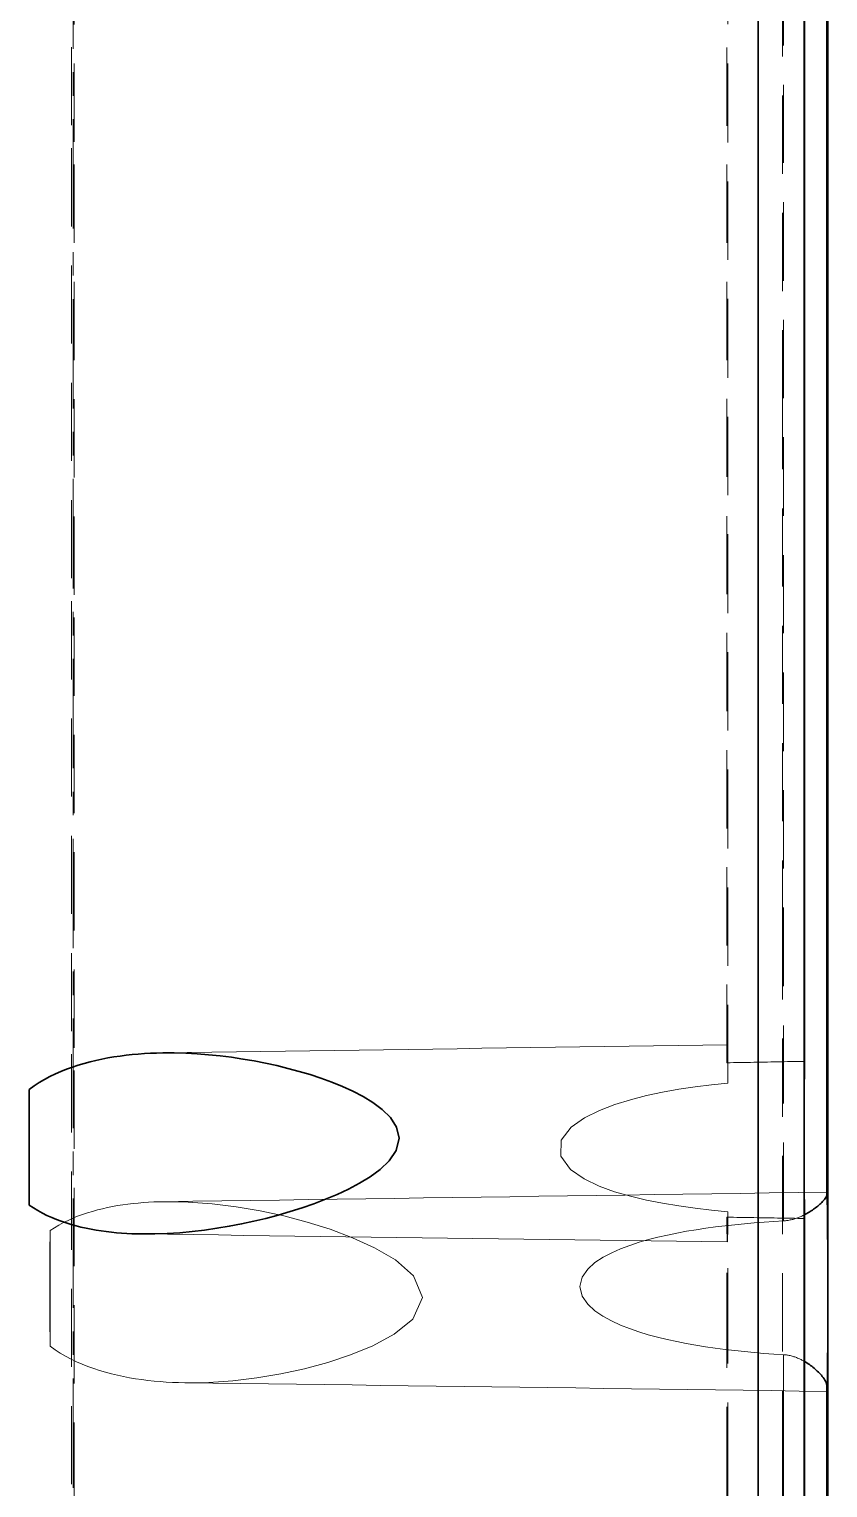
# Model space of a CAD drawing. Header units: millimetres. Extents: x 10 to 410, y 10 to 287.
# Drawn here: x 208.72 to 213.83, y 217.6 to 226.93 of the extents above; entities that cross this region are included whole.
import ezdxf

# ---------------------------------------------------------------- set-up
doc = ezdxf.new("R2010")
doc.units = ezdxf.units.MM
doc.linetypes.add('CENTER', pattern=[1.15, 0.7, -0.15, 0.15, -0.15])
doc.linetypes.add('DASHED', pattern=[0.75, 0.5, -0.25])
for name, color, linetype, lineweight in [('CENTER', 4, 'CENTER', 13), ('HIDDEN', 8, 'DASHED', 18), ('VISIBLE', 7, 'CONTINUOUS', 35)]:
    doc.layers.add(name, color=color, linetype=linetype, lineweight=lineweight)

msp = doc.modelspace()

# ---------------------------------------------------------------- linework, layer by layer
at = {"layer": 'CENTER'}
msp.add_line((209, 190), (209, 273), dxfattribs=at)
at = {"layer": 'HIDDEN'}
for points in [[(213.5381, 194), (213.5381, 197.3889), (213.5381, 200.7779), (213.5381, 204.1668), (213.5381, 207.5558), (213.5381, 210.9447), (213.5381, 214.3337), (213.5381, 217.7226), (213.5381, 221.1116), (213.5381, 224.5005), (213.5381, 227.8895), (213.5381, 231.2784), (213.5381, 234.6674), (213.5381, 238.0563), (213.5381, 241.4453), (213.5381, 244.8342), (213.5381, 248.2232), (213.5381, 251.6121), (213.5381, 255.0011), (213.5381, 258.39), (213.5381, 261.779), (213.5381, 265.1679), (213.5381, 268.5569), (213.5381, 271.9458)], [(208.9898, 200.2466), (208.9898, 203.1426), (208.9898, 206.0386), (208.9898, 208.9346), (208.9898, 211.8306), (208.9898, 214.7267), (208.9898, 217.6227), (208.9898, 220.5187), (208.9898, 223.4147), (208.9898, 226.3107), (208.9898, 229.2067), (208.9898, 232.1027), (208.9898, 234.9987), (208.9898, 237.8947), (208.9898, 240.7907), (208.9898, 243.6868), (208.9898, 246.5828), (208.9898, 249.4788), (208.9898, 252.3748), (208.9898, 255.2708), (208.9898, 258.1668), (208.9898, 261.0628), (208.9898, 263.9588), (208.9898, 266.8548)], [(209.0055, 200.1411), (209.0055, 203.0371), (209.0055, 205.9332), (209.0055, 208.8292), (209.0055, 211.7252), (209.0055, 214.6212), (209.0055, 217.5172), (209.0055, 220.4132), (209.0055, 223.3092), (209.0055, 226.2052), (209.0055, 229.1012), (209.0055, 231.9972), (209.0055, 234.8933), (209.0055, 237.7893), (209.0055, 240.6853), (209.0055, 243.5813), (209.0055, 246.4773), (209.0055, 249.3733), (209.0055, 252.2693), (209.0055, 255.1653), (209.0055, 258.0613), (209.0055, 260.9573), (209.0055, 263.8534), (209.0055, 266.7494)], [(213.1819, 220.3176), (213.1819, 221.8151), (213.1819, 223.3126), (213.1819, 224.8101), (213.1819, 226.3076), (213.1819, 227.8052), (213.1819, 229.3027), (213.1819, 230.8002), (213.1819, 232.2977), (213.1819, 233.7952), (213.1819, 235.2927), (213.1819, 236.7902), (213.1819, 238.2877), (213.1819, 239.7853), (213.1819, 241.2828), (213.1819, 242.7803), (213.1819, 244.2778), (213.1819, 245.7753), (213.1819, 247.2728), (213.1819, 248.7703), (213.1819, 250.2678), (213.1819, 251.7654), (213.1819, 253.2629), (213.1819, 254.7604)], [(213.189, 220.1877), (213.189, 221.6923), (213.189, 223.197), (213.189, 224.7016), (213.189, 226.2063), (213.189, 227.711), (213.189, 229.2156), (213.189, 230.7203), (213.189, 232.225), (213.189, 233.7296), (213.189, 235.2343), (213.189, 236.7389), (213.189, 238.2436), (213.189, 239.7483), (213.189, 241.2529), (213.189, 242.7576), (213.189, 244.2623), (213.189, 245.7669), (213.189, 247.2716), (213.189, 248.7762), (213.189, 250.2809), (213.189, 251.7856), (213.189, 253.2902), (213.189, 254.7949)], [(213.5447, 219.3068), (213.5447, 220.8101), (213.5447, 222.3133), (213.5447, 223.8165), (213.5447, 225.3198), (213.5447, 226.823), (213.5447, 228.3262), (213.5447, 229.8295), (213.5447, 231.3327), (213.5447, 232.8359), (213.5447, 234.3392), (213.5447, 235.8424), (213.5447, 237.3456), (213.5447, 238.8489), (213.5447, 240.3521), (213.5447, 241.8554), (213.5447, 243.3586), (213.5447, 244.8618), (213.5447, 246.3651), (213.5447, 247.8683), (213.5447, 249.3715), (213.5447, 250.8748), (213.5447, 252.378), (213.5447, 253.8812)], [(209.5723, 220.3806), (209.7294, 220.3828), (209.8865, 220.3851), (210.0435, 220.3873), (210.2006, 220.3896), (210.3577, 220.3918), (210.5147, 220.3941), (210.6718, 220.3963), (210.8289, 220.3986), (210.9859, 220.4008), (211.143, 220.4031), (211.3001, 220.4054), (211.4571, 220.4076), (211.6142, 220.4099), (211.7713, 220.4121), (211.9283, 220.4144), (212.0854, 220.4166), (212.2424, 220.4189), (212.3995, 220.4211), (212.5566, 220.4234), (212.7136, 220.4256), (212.8707, 220.4279), (213.0278, 220.4301), (213.1848, 220.4324)], [(213.1848, 220.4324), (213.1842, 220.4275), (213.1839, 220.4225), (213.1837, 220.4175), (213.1836, 220.4125), (213.1834, 220.4075), (213.1833, 220.4025), (213.1832, 220.3975), (213.1831, 220.3925), (213.183, 220.3875), (213.1829, 220.3825), (213.1828, 220.3775), (213.1827, 220.3725), (213.1826, 220.3675), (213.1825, 220.3625), (213.1824, 220.3576), (213.1824, 220.3526), (213.1823, 220.3476), (213.1822, 220.3426), (213.1822, 220.3376), (213.1821, 220.3326), (213.182, 220.3276), (213.182, 220.3226), (213.1819, 220.3176)], [(213.189, 220.1877), (213.1889, 220.1983), (213.1889, 220.209), (213.1888, 220.2196), (213.1887, 220.2302), (213.1886, 220.2409), (213.1885, 220.2515), (213.1884, 220.2622), (213.1883, 220.2728), (213.1882, 220.2835), (213.1881, 220.2941), (213.188, 220.3048), (213.1879, 220.3154), (213.1877, 220.326), (213.1876, 220.3367), (213.1875, 220.3473), (213.1873, 220.358), (213.1871, 220.3686), (213.1869, 220.3793), (213.1867, 220.3899), (213.1865, 220.4005), (213.1862, 220.4112), (213.1858, 220.4218), (213.1848, 220.4324)], [(213.6787, 220.3266), (213.6571, 220.3262), (213.6355, 220.3258), (213.6139, 220.3254), (213.5923, 220.325), (213.5707, 220.3246), (213.5491, 220.3242), (213.5275, 220.3238), (213.5059, 220.3234), (213.4843, 220.3231), (213.4627, 220.3227), (213.4411, 220.3223), (213.4195, 220.3219), (213.3979, 220.3215), (213.3763, 220.3211), (213.3547, 220.3207), (213.3331, 220.3203), (213.3115, 220.3199), (213.2899, 220.3195), (213.2683, 220.3192), (213.2467, 220.3188), (213.2251, 220.3184), (213.2035, 220.318), (213.1819, 220.3176)], [(213.189, 220.1877), (213.0841, 220.1766), (212.9794, 220.1634), (212.8751, 220.1478), (212.7712, 220.1293), (212.668, 220.1075), (212.5657, 220.0816), (212.4648, 220.0507), (212.3663, 220.0132), (212.2718, 219.9664), (212.1858, 219.9056), (212.1225, 219.8222), (212.1205, 219.7194), (212.1826, 219.6353), (212.269, 219.5751), (212.3641, 219.5295), (212.4632, 219.4934), (212.5645, 219.4639), (212.6671, 219.4395), (212.7706, 219.4191), (212.8747, 219.4019), (212.9792, 219.3874), (213.084, 219.3752), (213.189, 219.365)], [(208.8517, 219.2446), (208.8795, 219.2628), (208.908, 219.2797), (208.9372, 219.2955), (208.967, 219.3101), (208.9973, 219.3236), (209.028, 219.336), (209.0592, 219.3475), (209.0906, 219.3581), (209.1224, 219.3677), (209.1544, 219.3765), (209.1866, 219.3845), (209.2189, 219.3918), (209.2515, 219.3983), (209.2841, 219.4041), (209.3169, 219.4092), (209.3498, 219.4137), (209.3827, 219.4176), (209.4158, 219.4209), (209.4488, 219.4237), (209.4819, 219.4259), (209.5151, 219.4276), (209.5482, 219.4288), (209.5814, 219.4295)], [(209.5814, 219.4295), (209.7658, 219.4321), (209.9502, 219.4348), (210.1346, 219.4374), (210.319, 219.4401), (210.5034, 219.4427), (210.6878, 219.4453), (210.8722, 219.448), (211.0566, 219.4506), (211.241, 219.4533), (211.4254, 219.4559), (211.6098, 219.4586), (211.7941, 219.4612), (211.9785, 219.4639), (212.1629, 219.4665), (212.3473, 219.4691), (212.5317, 219.4718), (212.7161, 219.4744), (212.9005, 219.4771), (213.0849, 219.4797), (213.2693, 219.4824), (213.4537, 219.485), (213.6381, 219.4876), (213.8225, 219.4903)], [(209.5814, 219.4295), (209.7358, 219.4269), (209.8899, 219.4157), (210.0432, 219.3968), (210.1954, 219.3709), (210.3464, 219.3382), (210.4958, 219.299), (210.6431, 219.2528), (210.7878, 219.1987), (210.9283, 219.1347), (211.0616, 219.0568), (211.1779, 218.9559), (211.2356, 218.8162), (211.1728, 218.6788), (211.0532, 218.5818), (210.9173, 218.5086), (210.7745, 218.4498), (210.6279, 218.4013), (210.4787, 218.3612), (210.3277, 218.3286), (210.1754, 218.3032), (210.022, 218.285), (209.8679, 218.2744), (209.7135, 218.2721)], [(213.1819, 219.3305), (213.2035, 219.3301), (213.2251, 219.3297), (213.2467, 219.3294), (213.2683, 219.329), (213.2899, 219.3286), (213.3115, 219.3282), (213.3331, 219.3279), (213.3547, 219.3275), (213.3763, 219.3271), (213.3979, 219.3268), (213.4195, 219.3264), (213.4411, 219.326), (213.4627, 219.3256), (213.4843, 219.3253), (213.5059, 219.3249), (213.5275, 219.3245), (213.5491, 219.3242), (213.5707, 219.3238), (213.5923, 219.3234), (213.6139, 219.3231), (213.6355, 219.3227), (213.6571, 219.3223), (213.6787, 219.3219)], [(213.1819, 219.3305), (213.182, 219.3236), (213.1821, 219.3167), (213.1821, 219.3099), (213.1822, 219.303), (213.1823, 219.2962), (213.1824, 219.2893), (213.1825, 219.2824), (213.1825, 219.2756), (213.1826, 219.2687), (213.1827, 219.2618), (213.1828, 219.255), (213.1829, 219.2481), (213.183, 219.2412), (213.1832, 219.2344), (213.1833, 219.2275), (213.1834, 219.2207), (213.1836, 219.2138), (213.1837, 219.2069), (213.1839, 219.2001), (213.1841, 219.1932), (213.1843, 219.1863), (213.1846, 219.1795), (213.1854, 219.1727)], [(213.1819, 199.629), (213.1819, 200.4856), (213.1819, 201.3422), (213.1819, 202.1987), (213.1819, 203.0553), (213.1819, 203.9119), (213.1819, 204.7685), (213.1819, 205.6251), (213.1819, 206.4817), (213.1819, 207.3383), (213.1819, 208.1948), (213.1819, 209.0514), (213.1819, 209.908), (213.1819, 210.7646), (213.1819, 211.6212), (213.1819, 212.4778), (213.1819, 213.3344), (213.1819, 214.1909), (213.1819, 215.0475), (213.1819, 215.9041), (213.1819, 216.7607), (213.1819, 217.6173), (213.1819, 218.4739), (213.1819, 219.3305)], [(213.1854, 219.1727), (213.1862, 219.181), (213.1866, 219.1893), (213.1868, 219.1977), (213.187, 219.2061), (213.1872, 219.2144), (213.1874, 219.2228), (213.1875, 219.2312), (213.1877, 219.2395), (213.1878, 219.2479), (213.1879, 219.2562), (213.188, 219.2646), (213.1881, 219.273), (213.1882, 219.2813), (213.1883, 219.2897), (213.1884, 219.2981), (213.1885, 219.3064), (213.1886, 219.3148), (213.1887, 219.3232), (213.1887, 219.3315), (213.1888, 219.3399), (213.1889, 219.3483), (213.189, 219.3566), (213.189, 219.365)], [(213.189, 199.5813), (213.189, 200.4414), (213.189, 201.3016), (213.189, 202.1618), (213.189, 203.0219), (213.189, 203.8821), (213.189, 204.7422), (213.189, 205.6024), (213.189, 206.4626), (213.189, 207.3227), (213.189, 208.1829), (213.189, 209.043), (213.189, 209.9032), (213.189, 210.7634), (213.189, 211.6235), (213.189, 212.4837), (213.189, 213.3439), (213.189, 214.204), (213.189, 215.0642), (213.189, 215.9243), (213.189, 216.7845), (213.189, 217.6447), (213.189, 218.5048), (213.189, 219.365)], [(213.5447, 219.3068), (213.5507, 219.3072), (213.5568, 219.3078), (213.5629, 219.3084), (213.5689, 219.3092), (213.575, 219.3102), (213.581, 219.3112), (213.587, 219.3124), (213.5929, 219.3137), (213.5989, 219.3151), (213.6048, 219.3166), (213.6107, 219.3183), (213.6165, 219.32), (213.6223, 219.3219), (213.6281, 219.3239), (213.6338, 219.3259), (213.6395, 219.3281), (213.6452, 219.3303), (213.6509, 219.3327), (213.6565, 219.3351), (213.662, 219.3376), (213.6675, 219.3402), (213.673, 219.3429), (213.6785, 219.3456)], [(208.8517, 219.2446), (208.8516, 219.2289), (208.8515, 219.2131), (208.8514, 219.1974), (208.8513, 219.1816), (208.8512, 219.1659), (208.8512, 219.1502), (208.8511, 219.1344), (208.851, 219.1187), (208.851, 219.1029), (208.8509, 219.0872), (208.8509, 219.0715), (208.8508, 219.0557), (208.8508, 219.04), (208.8507, 219.0242), (208.8507, 219.0085), (208.8507, 218.9928), (208.8507, 218.977), (208.8506, 218.9613), (208.8506, 218.9455), (208.8506, 218.9298), (208.8506, 218.9141), (208.8506, 218.8983), (208.8506, 218.8826)], [(208.8517, 218.5054), (208.8517, 218.5376), (208.8517, 218.5697), (208.8517, 218.6018), (208.8517, 218.634), (208.8517, 218.6661), (208.8517, 218.6983), (208.8517, 218.7304), (208.8517, 218.7625), (208.8517, 218.7947), (208.8517, 218.8268), (208.8517, 218.8589), (208.8517, 218.8911), (208.8517, 218.9232), (208.8517, 218.9554), (208.8517, 218.9875), (208.8517, 219.0196), (208.8517, 219.0518), (208.8517, 219.0839), (208.8517, 219.116), (208.8517, 219.1482), (208.8517, 219.1803), (208.8517, 219.2125), (208.8517, 219.2446)], [(212.2421, 218.8867), (212.2563, 218.9469), (212.2917, 218.9981), (212.3382, 219.0397), (212.3902, 219.0742), (212.4454, 219.1033), (212.5025, 219.1285), (212.5609, 219.1504), (212.6203, 219.1698), (212.6803, 219.187), (212.7408, 219.2025), (212.8017, 219.2164), (212.8628, 219.2289), (212.9242, 219.2402), (212.9858, 219.2504), (213.0476, 219.2596), (213.1094, 219.268), (213.1714, 219.2756), (213.2335, 219.2824), (213.2956, 219.2885), (213.3578, 219.294), (213.4201, 219.2988), (213.4823, 219.3031), (213.5447, 219.3068)], [(209.4413, 219.223), (209.6041, 219.2208), (209.7669, 219.2187), (209.9296, 219.2165), (210.0924, 219.2143), (210.2552, 219.2121), (210.418, 219.2099), (210.5808, 219.2077), (210.7436, 219.2055), (210.9064, 219.2033), (211.0692, 219.2012), (211.2319, 219.199), (211.3947, 219.1968), (211.5575, 219.1946), (211.7203, 219.1924), (211.8831, 219.1902), (212.0459, 219.188), (212.2087, 219.1858), (212.3715, 219.1836), (212.5343, 219.1815), (212.697, 219.1793), (212.8598, 219.1771), (213.0226, 219.1749), (213.1854, 219.1727)], [(208.8506, 218.8826), (208.8506, 218.8662), (208.8506, 218.8498), (208.8506, 218.8334), (208.8506, 218.817), (208.8506, 218.8006), (208.8507, 218.7842), (208.8507, 218.7678), (208.8507, 218.7514), (208.8508, 218.735), (208.8508, 218.7186), (208.8508, 218.7022), (208.8509, 218.6858), (208.8509, 218.6694), (208.851, 218.653), (208.851, 218.6366), (208.8511, 218.6202), (208.8512, 218.6038), (208.8513, 218.5874), (208.8513, 218.571), (208.8514, 218.5546), (208.8515, 218.5382), (208.8516, 218.5218), (208.8517, 218.5054)], [(213.5447, 218.4513), (213.4821, 218.4553), (213.4196, 218.4598), (213.3572, 218.465), (213.2948, 218.4709), (213.2325, 218.4774), (213.1703, 218.4847), (213.1082, 218.4928), (213.0462, 218.5018), (212.9843, 218.5117), (212.9226, 218.5226), (212.8611, 218.5347), (212.7999, 218.548), (212.739, 218.5628), (212.6785, 218.5791), (212.6186, 218.5973), (212.5593, 218.6177), (212.501, 218.6406), (212.4441, 218.6668), (212.3892, 218.6969), (212.3375, 218.7322), (212.2915, 218.7746), (212.2563, 218.8262), (212.2421, 218.8867)], [(209.7135, 218.2721), (209.6741, 218.2729), (209.6347, 218.2743), (209.5953, 218.2764), (209.5559, 218.2792), (209.5167, 218.2826), (209.4774, 218.2868), (209.4383, 218.2917), (209.3993, 218.2974), (209.3604, 218.3039), (209.3217, 218.3113), (209.2831, 218.3195), (209.2447, 218.3286), (209.2066, 218.3388), (209.1688, 218.3499), (209.1313, 218.3621), (209.0942, 218.3755), (209.0575, 218.39), (209.0214, 218.4057), (208.9858, 218.4228), (208.951, 218.4412), (208.9169, 218.4611), (208.8838, 218.4825), (208.8517, 218.5054)], [(213.6787, 218.4083), (213.6733, 218.4113), (213.6679, 218.4143), (213.6624, 218.4172), (213.6569, 218.42), (213.6514, 218.4226), (213.6458, 218.4252), (213.6401, 218.4277), (213.6344, 218.4301), (213.6287, 218.4324), (213.6229, 218.4346), (213.6171, 218.4367), (213.6112, 218.4386), (213.6053, 218.4405), (213.5994, 218.4422), (213.5934, 218.4437), (213.5874, 218.4452), (213.5814, 218.4465), (213.5753, 218.4477), (213.5692, 218.4487), (213.5631, 218.4496), (213.557, 218.4503), (213.5508, 218.4509), (213.5447, 218.4513)], [(213.5447, 217.1076), (213.5447, 217.166), (213.5447, 217.2244), (213.5447, 217.2829), (213.5447, 217.3413), (213.5447, 217.3997), (213.5447, 217.4581), (213.5447, 217.5165), (213.5447, 217.575), (213.5447, 217.6334), (213.5447, 217.6918), (213.5447, 217.7502), (213.5447, 217.8087), (213.5447, 217.8671), (213.5447, 217.9255), (213.5447, 217.9839), (213.5447, 218.0424), (213.5447, 218.1008), (213.5447, 218.1592), (213.5447, 218.2176), (213.5447, 218.2761), (213.5447, 218.3345), (213.5447, 218.3929), (213.5447, 218.4513)], [(209.7135, 218.2721), (209.8922, 218.2697), (210.0708, 218.2672), (210.2495, 218.2648), (210.4282, 218.2624), (210.6069, 218.26), (210.7856, 218.2576), (210.9642, 218.2552), (211.1429, 218.2528), (211.3216, 218.2504), (211.5003, 218.248), (211.6789, 218.2456), (211.8576, 218.2432), (212.0363, 218.2408), (212.215, 218.2384), (212.3937, 218.236), (212.5723, 218.2336), (212.751, 218.2312), (212.9297, 218.2288), (213.1084, 218.2264), (213.287, 218.224), (213.4657, 218.2216), (213.6444, 218.2192), (213.8231, 218.2168)]]:
    msp.add_lwpolyline(points, dxfattribs=at)
at = {"layer": 'VISIBLE'}
for points in [[(213.3816, 195.0542), (213.3816, 198.4431), (213.3816, 201.8321), (213.3816, 205.221), (213.3816, 208.61), (213.3816, 211.9989), (213.3816, 215.3879), (213.3816, 218.7768), (213.3816, 222.1658), (213.3816, 225.5547), (213.3816, 228.9437), (213.3816, 232.3326), (213.3816, 235.7216), (213.3816, 239.1105), (213.3816, 242.4995), (213.3816, 245.8884), (213.3816, 249.2774), (213.3816, 252.6663), (213.3816, 256.0552), (213.3816, 259.4442), (213.3816, 262.8331), (213.3816, 266.2221), (213.3816, 269.611), (213.3816, 273)], [(213.6764, 195.0387), (213.6764, 198.4276), (213.6764, 201.8166), (213.6764, 205.2055), (213.6764, 208.5945), (213.6764, 211.9834), (213.6764, 215.3724), (213.6764, 218.7613), (213.6764, 222.1503), (213.6764, 225.5392), (213.6764, 228.9282), (213.6764, 232.3171), (213.6764, 235.7061), (213.6764, 239.095), (213.6764, 242.484), (213.6764, 245.8729), (213.6764, 249.2619), (213.6764, 252.6508), (213.6764, 256.0398), (213.6764, 259.4287), (213.6764, 262.8177), (213.6764, 266.2066), (213.6764, 269.5956), (213.6764, 272.9845)], [(213.8283, 194.0157), (213.8283, 197.4047), (213.8283, 200.7936), (213.8283, 204.1826), (213.8283, 207.5715), (213.8283, 210.9605), (213.8283, 214.3494), (213.8283, 217.7384), (213.8283, 221.1273), (213.8283, 224.5163), (213.8283, 227.9052), (213.8283, 231.2942), (213.8283, 234.6831), (213.8283, 238.0721), (213.8283, 241.461), (213.8283, 244.85), (213.8283, 248.2389), (213.8283, 251.6279), (213.8283, 255.0168), (213.8283, 258.4058), (213.8283, 261.7947), (213.8283, 265.1837), (213.8283, 268.5726), (213.8283, 271.9615)], [(213.8283, 194.0156), (213.8283, 197.4046), (213.8283, 200.7935), (213.8283, 204.1825), (213.8283, 207.5714), (213.8283, 210.9604), (213.8283, 214.3493), (213.8283, 217.7383), (213.8283, 221.1272), (213.8283, 224.5162), (213.8283, 227.9051), (213.8283, 231.294), (213.8283, 234.683), (213.8283, 238.0719), (213.8283, 241.4609), (213.8283, 244.8498), (213.8283, 248.2388), (213.8283, 251.6277), (213.8283, 255.0167), (213.8283, 258.4056), (213.8283, 261.7946), (213.8283, 265.1835), (213.8283, 268.5725), (213.8283, 271.9614)], [(213.6787, 220.3266), (213.6787, 221.8233), (213.6787, 223.3201), (213.6787, 224.8168), (213.6787, 226.3136), (213.6787, 227.8103), (213.6787, 229.3071), (213.6787, 230.8038), (213.6787, 232.3006), (213.6787, 233.7973), (213.6787, 235.2941), (213.6787, 236.7908), (213.6787, 238.2876), (213.6787, 239.7843), (213.6787, 241.2811), (213.6787, 242.7778), (213.6787, 244.2746), (213.6787, 245.7713), (213.6787, 247.2681), (213.6787, 248.7648), (213.6787, 250.2616), (213.6787, 251.7583), (213.6787, 253.2551), (213.6787, 254.7519)], [(213.8213, 219.4728), (213.8213, 220.9602), (213.8213, 222.4477), (213.8213, 223.9351), (213.8213, 225.4226), (213.8213, 226.9101), (213.8213, 228.3975), (213.8213, 229.885), (213.8213, 231.3724), (213.8213, 232.8599), (213.8213, 234.3474), (213.8213, 235.8348), (213.8213, 237.3223), (213.8213, 238.8097), (213.8213, 240.2972), (213.8213, 241.7846), (213.8213, 243.2721), (213.8213, 244.7596), (213.8213, 246.247), (213.8213, 247.7345), (213.8213, 249.2219), (213.8213, 250.7094), (213.8213, 252.1968), (213.8213, 253.6843)], [(209.5723, 220.3806), (209.5332, 220.3797), (209.4941, 220.3782), (209.455, 220.3761), (209.416, 220.3733), (209.377, 220.3698), (209.3381, 220.3656), (209.2992, 220.3607), (209.2605, 220.355), (209.2219, 220.3484), (209.1835, 220.341), (209.1452, 220.3328), (209.1072, 220.3236), (209.0694, 220.3134), (209.0319, 220.3022), (208.9947, 220.2899), (208.9579, 220.2766), (208.9216, 220.262), (208.8858, 220.2462), (208.8505, 220.2291), (208.816, 220.2106), (208.7823, 220.1908), (208.7495, 220.1694), (208.7178, 220.1464)], [(211.0849, 219.8347), (211.069, 219.9059), (211.0291, 219.9675), (210.9766, 220.019), (210.9175, 220.0628), (210.8546, 220.1011), (210.7894, 220.135), (210.7224, 220.1656), (210.6542, 220.1932), (210.5851, 220.2184), (210.5152, 220.2415), (210.4446, 220.2625), (210.3736, 220.2817), (210.3021, 220.2992), (210.2302, 220.3149), (210.158, 220.329), (210.0854, 220.3415), (210.0126, 220.3523), (209.9396, 220.3615), (209.8664, 220.369), (209.793, 220.3747), (209.7195, 220.3786), (209.6459, 220.3806), (209.5723, 220.3806)], [(213.6787, 220.3266), (213.6785, 220.3053), (213.6783, 220.2841), (213.6781, 220.2628), (213.6779, 220.2416), (213.6778, 220.2203), (213.6776, 220.1991), (213.6775, 220.1778), (213.6774, 220.1566), (213.6773, 220.1353), (213.6772, 220.1141), (213.6771, 220.0928), (213.677, 220.0716), (213.677, 220.0503), (213.6769, 220.0291), (213.6769, 220.0078), (213.6768, 219.9866), (213.6768, 219.9653), (213.6767, 219.9441), (213.6767, 219.9228), (213.6767, 219.9016), (213.6767, 219.8803), (213.6767, 219.8591), (213.6767, 219.8378)], [(208.7178, 219.4073), (208.7178, 219.4394), (208.7178, 219.4715), (208.7178, 219.5037), (208.7178, 219.5358), (208.7178, 219.5679), (208.7178, 219.6001), (208.7178, 219.6322), (208.7178, 219.6644), (208.7178, 219.6965), (208.7178, 219.7286), (208.7178, 219.7608), (208.7178, 219.7929), (208.7178, 219.825), (208.7178, 219.8572), (208.7178, 219.8893), (208.7178, 219.9215), (208.7178, 219.9536), (208.7178, 219.9857), (208.7178, 220.0179), (208.7178, 220.05), (208.7178, 220.0821), (208.7178, 220.1143), (208.7178, 220.1464)], [(208.7178, 219.4073), (208.7181, 219.4394), (208.7182, 219.4715), (208.7184, 219.5037), (208.7185, 219.5358), (208.7187, 219.5679), (208.7187, 219.6001), (208.7188, 219.6322), (208.7189, 219.6644), (208.7189, 219.6965), (208.719, 219.7286), (208.719, 219.7608), (208.719, 219.7929), (208.7189, 219.825), (208.7189, 219.8572), (208.7189, 219.8893), (208.7188, 219.9215), (208.7187, 219.9536), (208.7186, 219.9857), (208.7185, 220.0179), (208.7184, 220.05), (208.7182, 220.0821), (208.718, 220.1143), (208.7178, 220.1464)], [(209.4413, 219.223), (209.5213, 219.2233), (209.6013, 219.2261), (209.6812, 219.2312), (209.7609, 219.2385), (209.8404, 219.2479), (209.9196, 219.2592), (209.9985, 219.2725), (210.0771, 219.2875), (210.1554, 219.3044), (210.2332, 219.323), (210.3106, 219.3435), (210.3875, 219.3657), (210.4638, 219.3899), (210.5394, 219.4162), (210.6142, 219.4447), (210.688, 219.4757), (210.7605, 219.5096), (210.8312, 219.547), (210.8995, 219.5887), (210.9639, 219.6362), (211.0217, 219.6914), (211.0665, 219.7575), (211.0849, 219.8347)], [(213.6767, 219.8378), (213.6767, 219.8154), (213.6767, 219.793), (213.6767, 219.7705), (213.6767, 219.7481), (213.6768, 219.7257), (213.6768, 219.7032), (213.6768, 219.6808), (213.6769, 219.6584), (213.6769, 219.636), (213.677, 219.6135), (213.6771, 219.5911), (213.6772, 219.5687), (213.6772, 219.5462), (213.6773, 219.5238), (213.6774, 219.5014), (213.6775, 219.4789), (213.6777, 219.4565), (213.6778, 219.4341), (213.678, 219.4117), (213.6781, 219.3892), (213.6783, 219.3668), (213.6785, 219.3444), (213.6787, 219.3219)], [(213.6785, 219.3456), (213.686, 219.3496), (213.6934, 219.3537), (213.7008, 219.3579), (213.7081, 219.3623), (213.7153, 219.3668), (213.7224, 219.3714), (213.7294, 219.3762), (213.7364, 219.381), (213.7433, 219.386), (213.7501, 219.3911), (213.7568, 219.3963), (213.7634, 219.4016), (213.7699, 219.4071), (213.7763, 219.4127), (213.7826, 219.4184), (213.7887, 219.4243), (213.7946, 219.4303), (213.8004, 219.4366), (213.8059, 219.443), (213.8111, 219.4498), (213.8157, 219.4569), (213.8194, 219.4645), (213.8213, 219.4728)], [(213.8225, 219.4903), (213.8223, 219.4896), (213.8221, 219.4888), (213.8221, 219.4881), (213.822, 219.4873), (213.8219, 219.4865), (213.8219, 219.4858), (213.8218, 219.485), (213.8218, 219.4842), (213.8217, 219.4835), (213.8217, 219.4827), (213.8217, 219.482), (213.8216, 219.4812), (213.8216, 219.4804), (213.8216, 219.4797), (213.8215, 219.4789), (213.8215, 219.4781), (213.8215, 219.4774), (213.8214, 219.4766), (213.8214, 219.4758), (213.8214, 219.4751), (213.8214, 219.4743), (213.8213, 219.4735), (213.8213, 219.4728)], [(213.8231, 218.2168), (213.8252, 218.2721), (213.8259, 218.3275), (213.8265, 218.3828), (213.8269, 218.4382), (213.8272, 218.4936), (213.8275, 218.549), (213.8277, 218.6043), (213.8278, 218.6597), (213.8279, 218.7151), (213.828, 218.7705), (213.828, 218.8259), (213.828, 218.8812), (213.8279, 218.9366), (213.8278, 218.992), (213.8276, 219.0474), (213.8275, 219.1027), (213.8272, 219.1581), (213.8269, 219.2135), (213.8265, 219.2689), (213.8261, 219.3242), (213.8255, 219.3796), (213.8246, 219.435), (213.8225, 219.4903)], [(208.7178, 219.4073), (208.7453, 219.3891), (208.7735, 219.3722), (208.8025, 219.3565), (208.832, 219.3419), (208.862, 219.3284), (208.8925, 219.316), (208.9233, 219.3045), (208.9545, 219.294), (208.986, 219.2844), (209.0177, 219.2756), (209.0496, 219.2676), (209.0817, 219.2604), (209.114, 219.2539), (209.1464, 219.2481), (209.1789, 219.243), (209.2115, 219.2385), (209.2442, 219.2347), (209.277, 219.2314), (209.3098, 219.2287), (209.3426, 219.2265), (209.3755, 219.2249), (209.4084, 219.2237), (209.4413, 219.223)], [(213.6787, 199.6292), (213.6787, 200.4854), (213.6787, 201.3416), (213.6787, 202.1978), (213.6787, 203.054), (213.6787, 203.9102), (213.6787, 204.7664), (213.6787, 205.6226), (213.6787, 206.4789), (213.6787, 207.3351), (213.6787, 208.1913), (213.6787, 209.0475), (213.6787, 209.9037), (213.6787, 210.7599), (213.6787, 211.6161), (213.6787, 212.4723), (213.6787, 213.3285), (213.6787, 214.1847), (213.6787, 215.0409), (213.6787, 215.8971), (213.6787, 216.7533), (213.6787, 217.6095), (213.6787, 218.4657), (213.6787, 219.3219)], [(213.8213, 218.2544), (213.82, 218.2637), (213.8172, 218.2726), (213.8134, 218.2811), (213.8088, 218.2893), (213.8038, 218.2972), (213.7984, 218.3049), (213.7927, 218.3123), (213.7867, 218.3195), (213.7805, 218.3265), (213.7742, 218.3334), (213.7676, 218.3401), (213.7609, 218.3466), (213.754, 218.353), (213.747, 218.3592), (213.7399, 218.3653), (213.7327, 218.3712), (213.7253, 218.377), (213.7178, 218.3826), (213.7102, 218.3881), (213.7025, 218.3934), (213.6947, 218.3985), (213.6867, 218.4035), (213.6787, 218.4083)], [(213.8213, 218.2544), (213.8213, 218.2528), (213.8214, 218.2511), (213.8214, 218.2495), (213.8215, 218.2478), (213.8215, 218.2462), (213.8215, 218.2446), (213.8216, 218.2429), (213.8216, 218.2413), (213.8217, 218.2397), (213.8217, 218.238), (213.8218, 218.2364), (213.8218, 218.2347), (213.8219, 218.2331), (213.822, 218.2315), (213.822, 218.2298), (213.8221, 218.2282), (213.8222, 218.2266), (213.8222, 218.2249), (213.8223, 218.2233), (213.8224, 218.2217), (213.8226, 218.22), (213.8227, 218.2184), (213.8231, 218.2168)], [(213.8213, 217.0921), (213.8213, 217.1426), (213.8213, 217.1932), (213.8213, 217.2437), (213.8213, 217.2942), (213.8213, 217.3448), (213.8213, 217.3953), (213.8213, 217.4458), (213.8213, 217.4964), (213.8213, 217.5469), (213.8213, 217.5974), (213.8213, 217.648), (213.8213, 217.6985), (213.8213, 217.749), (213.8213, 217.7996), (213.8213, 217.8501), (213.8213, 217.9007), (213.8213, 217.9512), (213.8213, 218.0017), (213.8213, 218.0523), (213.8213, 218.1028), (213.8213, 218.1533), (213.8213, 218.2039), (213.8213, 218.2544)]]:
    msp.add_lwpolyline(points, dxfattribs=at)

doc.saveas('drawing.dxf')
